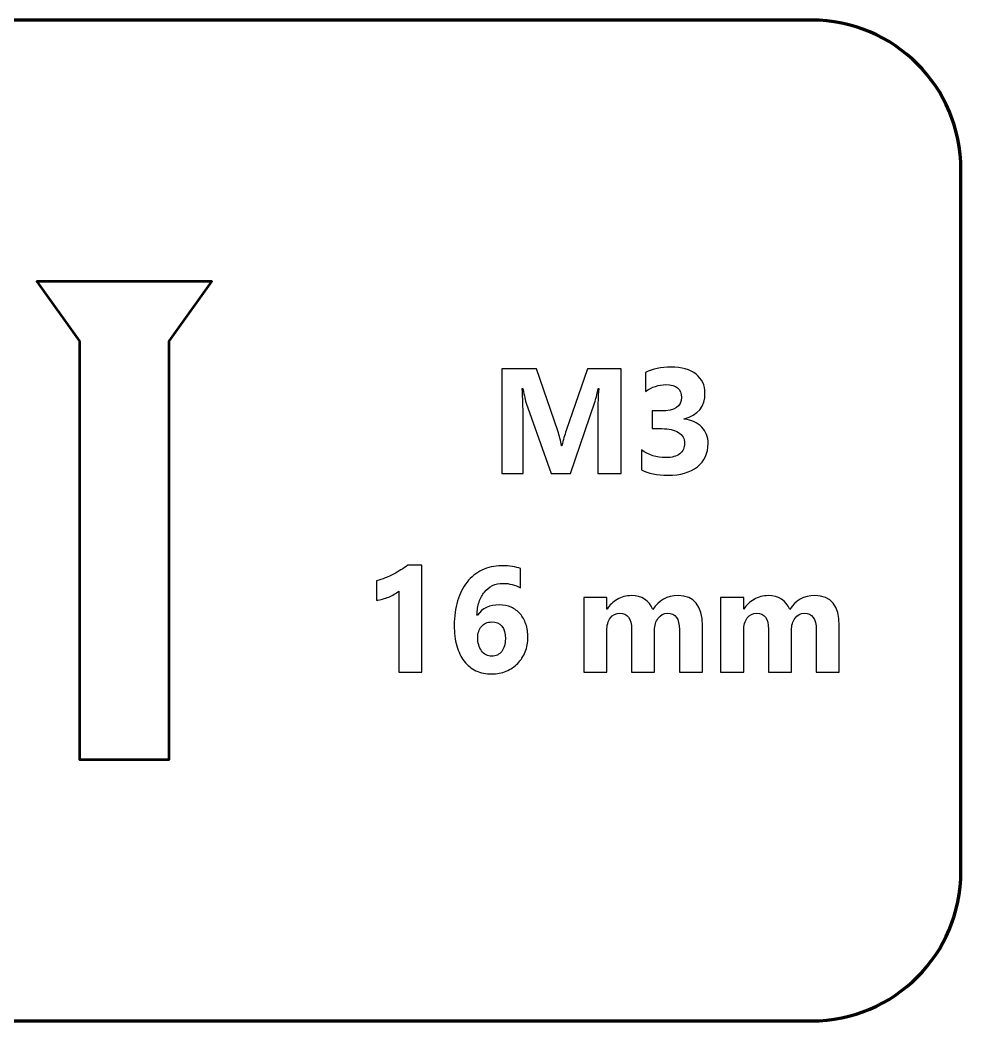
# Model space of a CAD drawing. Header units: centimetres. Extents: x -8 to 8, y -13.2 to 10.
# Drawn here: x 2.651 to 5.8, y -3.55 to -0.2 of the extents above; entities that cross this region are included whole.
import ezdxf

# ---------------------------------------------------------------- set-up
doc = ezdxf.new("R2010")
doc.units = ezdxf.units.CM
doc.header["$MEASUREMENT"] = 0
doc.layers.add('Layer 1', color=7, linetype='Continuous')

msp = doc.modelspace()

# ---------------------------------------------------------------- linework, layer by layer
at = {"layer": 'Layer 1', "lineweight": 100}
msp.add_open_spline([(0.2, -3.05), (0.2, -3.05), (0.2, -0.7), (0.2, -0.7), (0.2, -0.7), (0.2, -0.42386), (0.42386, -0.2), (0.7, -0.2), (0.7, -0.2), (0.7, -0.2), (5.3, -0.2), (5.3, -0.2), (5.3, -0.2), (5.57614, -0.2), (5.8, -0.42386), (5.8, -0.7), (5.8, -0.7), (5.8, -0.7), (5.8, -3.05), (5.8, -3.05), (5.8, -3.05), (5.8, -3.32614), (5.57614, -3.55), (5.3, -3.55), (5.3, -3.55), (5.3, -3.55), (0.7, -3.55), (0.7, -3.55), (0.7, -3.55), (0.42386, -3.55), (0.2, -3.32614), (0.2, -3.05)], degree=3, knots=[0, 0, 0, 0, 0.1111111, 0.1111111, 0.1111111, 0.1111111, 0.2222222, 0.2222222, 0.2222222, 0.2222222, 0.3333333, 0.3333333, 0.3333333, 0.3333333, 0.4444444, 0.4444444, 0.4444444, 0.4444444, 0.5555556, 0.5555556, 0.5555556, 0.5555556, 0.6666667, 0.6666667, 0.6666667, 0.6666667, 0.7777778, 0.7777778, 0.7777778, 0.7777778, 1, 1, 1, 1], dxfattribs=at)
at = {"layer": 'Layer 1', "lineweight": 53}
msp.add_open_spline([(2.85, -1.075), (2.85, -1.075), (3.15, -1.075), (3.15, -1.075), (3.15, -1.075), (3.15, -1.075), (3.293, -1.075), (3.293, -1.075), (3.293, -1.075), (3.293, -1.075), (3.15, -1.275), (3.15, -1.275), (3.15, -1.275), (3.15, -1.275), (3.15, -2.675), (3.15, -2.675), (3.15, -2.675), (3.15, -2.675), (2.85, -2.675), (2.85, -2.675), (2.85, -2.675), (2.85, -2.675), (2.85, -1.275), (2.85, -1.275), (2.85, -1.275), (2.85, -1.275), (2.707, -1.075), (2.707, -1.075), (2.707, -1.075), (2.707, -1.075), (2.85, -1.075), (2.85, -1.075)], degree=3, knots=[0, 0, 0, 0, 0.1111111, 0.1111111, 0.1111111, 0.1111111, 0.2222222, 0.2222222, 0.2222222, 0.2222222, 0.3333333, 0.3333333, 0.3333333, 0.3333333, 0.4444444, 0.4444444, 0.4444444, 0.4444444, 0.5555556, 0.5555556, 0.5555556, 0.5555556, 0.6666667, 0.6666667, 0.6666667, 0.6666667, 0.7777778, 0.7777778, 0.7777778, 0.7777778, 1, 1, 1, 1], dxfattribs=at)
at = {"layer": 'Layer 1'}
for points, knots in [([(4.66259, -1.71742), (4.66259, -1.71742), (4.58467, -1.71742), (4.58467, -1.71742), (4.58467, -1.71742), (4.58467, -1.71742), (4.58467, -1.50792), (4.58467, -1.50792), (4.58467, -1.50792), (4.58467, -1.48534), (4.58567, -1.46034), (4.58759, -1.433), (4.58759, -1.433), (4.58759, -1.433), (4.58567, -1.433), (4.58567, -1.433), (4.58567, -1.433), (4.58159, -1.4545), (4.57792, -1.46992), (4.57467, -1.47942), (4.57467, -1.47942), (4.57467, -1.47942), (4.49267, -1.71742), (4.49267, -1.71742), (4.49267, -1.71742), (4.49267, -1.71742), (4.42817, -1.71742), (4.42817, -1.71742), (4.42817, -1.71742), (4.42817, -1.71742), (4.34467, -1.48184), (4.34467, -1.48184), (4.34467, -1.48184), (4.34242, -1.4755), (4.33876, -1.45917), (4.33367, -1.433), (4.33367, -1.433), (4.33367, -1.433), (4.33151, -1.433), (4.33151, -1.433), (4.33151, -1.433), (4.33359, -1.4675), (4.33467, -1.49775), (4.33467, -1.52384), (4.33467, -1.52384), (4.33467, -1.52384), (4.33467, -1.71742), (4.33467, -1.71742), (4.33467, -1.71742), (4.33467, -1.71742), (4.26359, -1.71742), (4.26359, -1.71742), (4.26359, -1.71742), (4.26359, -1.71742), (4.26359, -1.36734), (4.26359, -1.36734), (4.26359, -1.36734), (4.26359, -1.36734), (4.37909, -1.36734), (4.37909, -1.36734), (4.37909, -1.36734), (4.37909, -1.36734), (4.45067, -1.57484), (4.45067, -1.57484), (4.45067, -1.57484), (4.45634, -1.59142), (4.46051, -1.60809), (4.46309, -1.62492), (4.46309, -1.62492), (4.46309, -1.62492), (4.46459, -1.62492), (4.46459, -1.62492), (4.46459, -1.62492), (4.46892, -1.6055), (4.47359, -1.58867), (4.47851, -1.57434), (4.47851, -1.57434), (4.47851, -1.57434), (4.55001, -1.36734), (4.55001, -1.36734), (4.55001, -1.36734), (4.55001, -1.36734), (4.66259, -1.36734), (4.66259, -1.36734), (4.66259, -1.36734), (4.66259, -1.36734), (4.66259, -1.71742), (4.66259, -1.71742)], [0, 0, 0, 0, 0.0434783, 0.0434783, 0.0434783, 0.0434783, 0.0869565, 0.0869565, 0.0869565, 0.0869565, 0.1304348, 0.1304348, 0.1304348, 0.1304348, 0.173913, 0.173913, 0.173913, 0.173913, 0.2173913, 0.2173913, 0.2173913, 0.2173913, 0.2608696, 0.2608696, 0.2608696, 0.2608696, 0.3043478, 0.3043478, 0.3043478, 0.3043478, 0.3478261, 0.3478261, 0.3478261, 0.3478261, 0.3913043, 0.3913043, 0.3913043, 0.3913043, 0.4347826, 0.4347826, 0.4347826, 0.4347826, 0.4782609, 0.4782609, 0.4782609, 0.4782609, 0.5217391, 0.5217391, 0.5217391, 0.5217391, 0.5652174, 0.5652174, 0.5652174, 0.5652174, 0.6086957, 0.6086957, 0.6086957, 0.6086957, 0.6521739, 0.6521739, 0.6521739, 0.6521739, 0.6956522, 0.6956522, 0.6956522, 0.6956522, 0.7391304, 0.7391304, 0.7391304, 0.7391304, 0.7826087, 0.7826087, 0.7826087, 0.7826087, 0.826087, 0.826087, 0.826087, 0.826087, 0.8695652, 0.8695652, 0.8695652, 0.8695652, 0.9130435, 0.9130435, 0.9130435, 0.9130435, 1, 1, 1, 1]), ([(4.73067, -1.70592), (4.73067, -1.70592), (4.73067, -1.63884), (4.73067, -1.63884), (4.73067, -1.63884), (4.75409, -1.65592), (4.78142, -1.66442), (4.81267, -1.66442), (4.81267, -1.66442), (4.83242, -1.66442), (4.84776, -1.66017), (4.85867, -1.65175), (4.85867, -1.65175), (4.86967, -1.64325), (4.87517, -1.6315), (4.87517, -1.61634), (4.87517, -1.61634), (4.87517, -1.60075), (4.86842, -1.58867), (4.85484, -1.58017), (4.85484, -1.58017), (4.84117, -1.57175), (4.82251, -1.5675), (4.79876, -1.5675), (4.79876, -1.5675), (4.79876, -1.5675), (4.76634, -1.5675), (4.76634, -1.5675), (4.76634, -1.5675), (4.76634, -1.5675), (4.76634, -1.50842), (4.76634, -1.50842), (4.76634, -1.50842), (4.76634, -1.50842), (4.79634, -1.50842), (4.79634, -1.50842), (4.79634, -1.50842), (4.84192, -1.50842), (4.86467, -1.49334), (4.86467, -1.463), (4.86467, -1.463), (4.86467, -1.4345), (4.84717, -1.42034), (4.81217, -1.42034), (4.81217, -1.42034), (4.78876, -1.42034), (4.76601, -1.42784), (4.74384, -1.443), (4.74384, -1.443), (4.74384, -1.443), (4.74384, -1.38), (4.74384, -1.38), (4.74384, -1.38), (4.76842, -1.36767), (4.79709, -1.36142), (4.82976, -1.36142), (4.82976, -1.36142), (4.86559, -1.36142), (4.89342, -1.3695), (4.91342, -1.38567), (4.91342, -1.38567), (4.93334, -1.40175), (4.94334, -1.42267), (4.94334, -1.44834), (4.94334, -1.44834), (4.94334, -1.49409), (4.92009, -1.52275), (4.87376, -1.53434), (4.87376, -1.53434), (4.87376, -1.53434), (4.87376, -1.5355), (4.87376, -1.5355), (4.87376, -1.5355), (4.89842, -1.53859), (4.91801, -1.54759), (4.93234, -1.5625), (4.93234, -1.5625), (4.94667, -1.57742), (4.95384, -1.59567), (4.95384, -1.61734), (4.95384, -1.61734), (4.95384, -1.65), (4.94184, -1.67592), (4.91792, -1.69492), (4.91792, -1.69492), (4.89401, -1.714), (4.86092, -1.7235), (4.81876, -1.7235), (4.81876, -1.7235), (4.78267, -1.7235), (4.75326, -1.71767), (4.73067, -1.70592)], [0, 0, 0, 0, 0.0416667, 0.0416667, 0.0416667, 0.0416667, 0.0833333, 0.0833333, 0.0833333, 0.0833333, 0.125, 0.125, 0.125, 0.125, 0.1666667, 0.1666667, 0.1666667, 0.1666667, 0.2083333, 0.2083333, 0.2083333, 0.2083333, 0.25, 0.25, 0.25, 0.25, 0.2916667, 0.2916667, 0.2916667, 0.2916667, 0.3333333, 0.3333333, 0.3333333, 0.3333333, 0.375, 0.375, 0.375, 0.375, 0.4166667, 0.4166667, 0.4166667, 0.4166667, 0.4583333, 0.4583333, 0.4583333, 0.4583333, 0.5, 0.5, 0.5, 0.5, 0.5416667, 0.5416667, 0.5416667, 0.5416667, 0.5833333, 0.5833333, 0.5833333, 0.5833333, 0.625, 0.625, 0.625, 0.625, 0.6666667, 0.6666667, 0.6666667, 0.6666667, 0.7083333, 0.7083333, 0.7083333, 0.7083333, 0.75, 0.75, 0.75, 0.75, 0.7916667, 0.7916667, 0.7916667, 0.7916667, 0.8333333, 0.8333333, 0.8333333, 0.8333333, 0.875, 0.875, 0.875, 0.875, 0.9166667, 0.9166667, 0.9166667, 0.9166667, 1, 1, 1, 1]), ([(3.99526, -2.02458), (3.99526, -2.02458), (3.99526, -2.3825), (3.99526, -2.3825), (3.99526, -2.3825), (3.99526, -2.3825), (3.91834, -2.3825), (3.91834, -2.3825), (3.91834, -2.3825), (3.91834, -2.3825), (3.91834, -2.1115), (3.91834, -2.1115), (3.91834, -2.1115), (3.91409, -2.11525), (3.90909, -2.11875), (3.90326, -2.12208), (3.90326, -2.12208), (3.89751, -2.12542), (3.89134, -2.1285), (3.88484, -2.13117), (3.88484, -2.13117), (3.87834, -2.13383), (3.87159, -2.13608), (3.86459, -2.138), (3.86459, -2.138), (3.85759, -2.13983), (3.85067, -2.14117), (3.84384, -2.142), (3.84384, -2.142), (3.84384, -2.142), (3.84384, -2.07708), (3.84384, -2.07708), (3.84384, -2.07708), (3.86384, -2.07125), (3.88276, -2.06375), (3.90051, -2.05458), (3.90051, -2.05458), (3.91826, -2.0455), (3.93426, -2.0355), (3.94859, -2.02458), (3.94859, -2.02458), (3.94859, -2.02458), (3.99526, -2.02458), (3.99526, -2.02458)], [0, 0, 0, 0, 0.0833333, 0.0833333, 0.0833333, 0.0833333, 0.1666667, 0.1666667, 0.1666667, 0.1666667, 0.25, 0.25, 0.25, 0.25, 0.3333333, 0.3333333, 0.3333333, 0.3333333, 0.4166667, 0.4166667, 0.4166667, 0.4166667, 0.5, 0.5, 0.5, 0.5, 0.5833333, 0.5833333, 0.5833333, 0.5833333, 0.6666667, 0.6666667, 0.6666667, 0.6666667, 0.75, 0.75, 0.75, 0.75, 0.8333333, 0.8333333, 0.8333333, 0.8333333, 1, 1, 1, 1]), ([(4.35067, -2.26608), (4.35067, -2.28333), (4.34767, -2.29942), (4.34167, -2.31442), (4.34167, -2.31442), (4.33559, -2.32933), (4.32725, -2.34233), (4.3165, -2.35333), (4.3165, -2.35333), (4.30575, -2.36433), (4.293, -2.37292), (4.27817, -2.37917), (4.27817, -2.37917), (4.26334, -2.3855), (4.24717, -2.38858), (4.22959, -2.38858), (4.22959, -2.38858), (4.20992, -2.38858), (4.19225, -2.38492), (4.17675, -2.37758), (4.17675, -2.37758), (4.16117, -2.37033), (4.148, -2.35967), (4.13725, -2.34575), (4.13725, -2.34575), (4.12659, -2.33183), (4.11834, -2.31475), (4.11267, -2.29458), (4.11267, -2.29458), (4.10692, -2.27442), (4.10409, -2.25158), (4.10409, -2.226), (4.10409, -2.226), (4.10409, -2.19592), (4.10775, -2.16858), (4.11517, -2.14408), (4.11517, -2.14408), (4.12259, -2.11958), (4.13317, -2.09867), (4.14692, -2.08125), (4.14692, -2.08125), (4.16067, -2.06383), (4.17734, -2.05033), (4.19684, -2.04083), (4.19684, -2.04083), (4.21642, -2.03133), (4.23834, -2.0265), (4.26275, -2.0265), (4.26275, -2.0265), (4.28984, -2.0265), (4.31075, -2.02975), (4.32575, -2.03608), (4.32575, -2.03608), (4.32575, -2.03608), (4.32575, -2.1005), (4.32575, -2.1005), (4.32575, -2.1005), (4.308, -2.09042), (4.28867, -2.08542), (4.26767, -2.08542), (4.26767, -2.08542), (4.25467, -2.08542), (4.24284, -2.08792), (4.23225, -2.09292), (4.23225, -2.09292), (4.22167, -2.098), (4.21259, -2.10517), (4.205, -2.11442), (4.205, -2.11442), (4.1975, -2.12375), (4.1915, -2.13492), (4.18725, -2.148), (4.18725, -2.148), (4.18292, -2.16108), (4.18059, -2.17575), (4.18025, -2.19183), (4.18025, -2.19183), (4.18025, -2.19183), (4.18175, -2.19183), (4.18175, -2.19183), (4.18175, -2.19183), (4.19834, -2.16883), (4.22284, -2.15742), (4.25517, -2.15742), (4.25517, -2.15742), (4.26967, -2.15742), (4.28284, -2.16), (4.2945, -2.16525), (4.2945, -2.16525), (4.30625, -2.17042), (4.31625, -2.17775), (4.32459, -2.18733), (4.32459, -2.18733), (4.33284, -2.19683), (4.33925, -2.20825), (4.34384, -2.22158), (4.34384, -2.22158), (4.34842, -2.235), (4.35067, -2.24975), (4.35067, -2.26608)], [0, 0, 0, 0, 0.0384615, 0.0384615, 0.0384615, 0.0384615, 0.0769231, 0.0769231, 0.0769231, 0.0769231, 0.1153846, 0.1153846, 0.1153846, 0.1153846, 0.1538462, 0.1538462, 0.1538462, 0.1538462, 0.1923077, 0.1923077, 0.1923077, 0.1923077, 0.2307692, 0.2307692, 0.2307692, 0.2307692, 0.2692308, 0.2692308, 0.2692308, 0.2692308, 0.3076923, 0.3076923, 0.3076923, 0.3076923, 0.3461538, 0.3461538, 0.3461538, 0.3461538, 0.3846154, 0.3846154, 0.3846154, 0.3846154, 0.4230769, 0.4230769, 0.4230769, 0.4230769, 0.4615385, 0.4615385, 0.4615385, 0.4615385, 0.5, 0.5, 0.5, 0.5, 0.5384615, 0.5384615, 0.5384615, 0.5384615, 0.5769231, 0.5769231, 0.5769231, 0.5769231, 0.6153846, 0.6153846, 0.6153846, 0.6153846, 0.6538462, 0.6538462, 0.6538462, 0.6538462, 0.6923077, 0.6923077, 0.6923077, 0.6923077, 0.7307692, 0.7307692, 0.7307692, 0.7307692, 0.7692308, 0.7692308, 0.7692308, 0.7692308, 0.8076923, 0.8076923, 0.8076923, 0.8076923, 0.8461538, 0.8461538, 0.8461538, 0.8461538, 0.8846154, 0.8846154, 0.8846154, 0.8846154, 0.9230769, 0.9230769, 0.9230769, 0.9230769, 1, 1, 1, 1]), ([(4.93459, -2.3825), (4.93459, -2.3825), (4.85767, -2.3825), (4.85767, -2.3825), (4.85767, -2.3825), (4.85767, -2.3825), (4.85767, -2.23992), (4.85767, -2.23992), (4.85767, -2.23992), (4.85767, -2.20358), (4.84434, -2.1855), (4.81767, -2.1855), (4.81767, -2.1855), (4.805, -2.1855), (4.79467, -2.19092), (4.78667, -2.20183), (4.78667, -2.20183), (4.77867, -2.21275), (4.77467, -2.22633), (4.77467, -2.24258), (4.77467, -2.24258), (4.77467, -2.24258), (4.77467, -2.3825), (4.77467, -2.3825), (4.77467, -2.3825), (4.77467, -2.3825), (4.69759, -2.3825), (4.69759, -2.3825), (4.69759, -2.3825), (4.69759, -2.3825), (4.69759, -2.23842), (4.69759, -2.23842), (4.69759, -2.23842), (4.69759, -2.20317), (4.68442, -2.1855), (4.65825, -2.1855), (4.65825, -2.1855), (4.64509, -2.1855), (4.6345, -2.19067), (4.62667, -2.20108), (4.62667, -2.20108), (4.61875, -2.2115), (4.61475, -2.22567), (4.61475, -2.24358), (4.61475, -2.24358), (4.61475, -2.24358), (4.61475, -2.3825), (4.61475, -2.3825), (4.61475, -2.3825), (4.61475, -2.3825), (4.53767, -2.3825), (4.53767, -2.3825), (4.53767, -2.3825), (4.53767, -2.3825), (4.53767, -2.1325), (4.53767, -2.1325), (4.53767, -2.1325), (4.53767, -2.1325), (4.61475, -2.1325), (4.61475, -2.1325), (4.61475, -2.1325), (4.61475, -2.1325), (4.61475, -2.17158), (4.61475, -2.17158), (4.61475, -2.17158), (4.61475, -2.17158), (4.61575, -2.17158), (4.61575, -2.17158), (4.61575, -2.17158), (4.62375, -2.15825), (4.63492, -2.14733), (4.64934, -2.139), (4.64934, -2.139), (4.66375, -2.13058), (4.6795, -2.12642), (4.69659, -2.12642), (4.69659, -2.12642), (4.73192, -2.12642), (4.75609, -2.14192), (4.76909, -2.173), (4.76909, -2.173), (4.78817, -2.14192), (4.81609, -2.12642), (4.85309, -2.12642), (4.85309, -2.12642), (4.90742, -2.12642), (4.93459, -2.15992), (4.93459, -2.227), (4.93459, -2.227), (4.93459, -2.227), (4.93459, -2.3825), (4.93459, -2.3825)], [0, 0, 0, 0, 0.0416667, 0.0416667, 0.0416667, 0.0416667, 0.0833333, 0.0833333, 0.0833333, 0.0833333, 0.125, 0.125, 0.125, 0.125, 0.1666667, 0.1666667, 0.1666667, 0.1666667, 0.2083333, 0.2083333, 0.2083333, 0.2083333, 0.25, 0.25, 0.25, 0.25, 0.2916667, 0.2916667, 0.2916667, 0.2916667, 0.3333333, 0.3333333, 0.3333333, 0.3333333, 0.375, 0.375, 0.375, 0.375, 0.4166667, 0.4166667, 0.4166667, 0.4166667, 0.4583333, 0.4583333, 0.4583333, 0.4583333, 0.5, 0.5, 0.5, 0.5, 0.5416667, 0.5416667, 0.5416667, 0.5416667, 0.5833333, 0.5833333, 0.5833333, 0.5833333, 0.625, 0.625, 0.625, 0.625, 0.6666667, 0.6666667, 0.6666667, 0.6666667, 0.7083333, 0.7083333, 0.7083333, 0.7083333, 0.75, 0.75, 0.75, 0.75, 0.7916667, 0.7916667, 0.7916667, 0.7916667, 0.8333333, 0.8333333, 0.8333333, 0.8333333, 0.875, 0.875, 0.875, 0.875, 0.9166667, 0.9166667, 0.9166667, 0.9166667, 1, 1, 1, 1]), ([(5.39259, -2.3825), (5.39259, -2.3825), (5.31567, -2.3825), (5.31567, -2.3825), (5.31567, -2.3825), (5.31567, -2.3825), (5.31567, -2.23992), (5.31567, -2.23992), (5.31567, -2.23992), (5.31567, -2.20358), (5.30234, -2.1855), (5.27567, -2.1855), (5.27567, -2.1855), (5.263, -2.1855), (5.25267, -2.19092), (5.24467, -2.20183), (5.24467, -2.20183), (5.23667, -2.21275), (5.23267, -2.22633), (5.23267, -2.24258), (5.23267, -2.24258), (5.23267, -2.24258), (5.23267, -2.3825), (5.23267, -2.3825), (5.23267, -2.3825), (5.23267, -2.3825), (5.15559, -2.3825), (5.15559, -2.3825), (5.15559, -2.3825), (5.15559, -2.3825), (5.15559, -2.23842), (5.15559, -2.23842), (5.15559, -2.23842), (5.15559, -2.20317), (5.14242, -2.1855), (5.11625, -2.1855), (5.11625, -2.1855), (5.10309, -2.1855), (5.0925, -2.19067), (5.08467, -2.20108), (5.08467, -2.20108), (5.07675, -2.2115), (5.07275, -2.22567), (5.07275, -2.24358), (5.07275, -2.24358), (5.07275, -2.24358), (5.07275, -2.3825), (5.07275, -2.3825), (5.07275, -2.3825), (5.07275, -2.3825), (4.99567, -2.3825), (4.99567, -2.3825), (4.99567, -2.3825), (4.99567, -2.3825), (4.99567, -2.1325), (4.99567, -2.1325), (4.99567, -2.1325), (4.99567, -2.1325), (5.07275, -2.1325), (5.07275, -2.1325), (5.07275, -2.1325), (5.07275, -2.1325), (5.07275, -2.17158), (5.07275, -2.17158), (5.07275, -2.17158), (5.07275, -2.17158), (5.07375, -2.17158), (5.07375, -2.17158), (5.07375, -2.17158), (5.08175, -2.15825), (5.09292, -2.14733), (5.10734, -2.139), (5.10734, -2.139), (5.12175, -2.13058), (5.1375, -2.12642), (5.15459, -2.12642), (5.15459, -2.12642), (5.18992, -2.12642), (5.21409, -2.14192), (5.22709, -2.173), (5.22709, -2.173), (5.24617, -2.14192), (5.27409, -2.12642), (5.31109, -2.12642), (5.31109, -2.12642), (5.36542, -2.12642), (5.39259, -2.15992), (5.39259, -2.227), (5.39259, -2.227), (5.39259, -2.227), (5.39259, -2.3825), (5.39259, -2.3825)], [0, 0, 0, 0, 0.0416667, 0.0416667, 0.0416667, 0.0416667, 0.0833333, 0.0833333, 0.0833333, 0.0833333, 0.125, 0.125, 0.125, 0.125, 0.1666667, 0.1666667, 0.1666667, 0.1666667, 0.2083333, 0.2083333, 0.2083333, 0.2083333, 0.25, 0.25, 0.25, 0.25, 0.2916667, 0.2916667, 0.2916667, 0.2916667, 0.3333333, 0.3333333, 0.3333333, 0.3333333, 0.375, 0.375, 0.375, 0.375, 0.4166667, 0.4166667, 0.4166667, 0.4166667, 0.4583333, 0.4583333, 0.4583333, 0.4583333, 0.5, 0.5, 0.5, 0.5, 0.5416667, 0.5416667, 0.5416667, 0.5416667, 0.5833333, 0.5833333, 0.5833333, 0.5833333, 0.625, 0.625, 0.625, 0.625, 0.6666667, 0.6666667, 0.6666667, 0.6666667, 0.7083333, 0.7083333, 0.7083333, 0.7083333, 0.75, 0.75, 0.75, 0.75, 0.7916667, 0.7916667, 0.7916667, 0.7916667, 0.8333333, 0.8333333, 0.8333333, 0.8333333, 0.875, 0.875, 0.875, 0.875, 0.9166667, 0.9166667, 0.9166667, 0.9166667, 1, 1, 1, 1]), ([(4.27525, -2.27092), (4.27525, -2.23333), (4.25984, -2.2145), (4.22909, -2.2145), (4.22909, -2.2145), (4.22209, -2.2145), (4.21575, -2.21583), (4.21, -2.21842), (4.21, -2.21842), (4.20434, -2.221), (4.1995, -2.22467), (4.19542, -2.22942), (4.19542, -2.22942), (4.19134, -2.23417), (4.18817, -2.23975), (4.186, -2.24617), (4.186, -2.24617), (4.18384, -2.25258), (4.18267, -2.25967), (4.18267, -2.2675), (4.18267, -2.2675), (4.18267, -2.27617), (4.18384, -2.28417), (4.18609, -2.29167), (4.18609, -2.29167), (4.18842, -2.29917), (4.19159, -2.30575), (4.19575, -2.31133), (4.19575, -2.31133), (4.19992, -2.31692), (4.20484, -2.32142), (4.2105, -2.32467), (4.2105, -2.32467), (4.21625, -2.32792), (4.22259, -2.3295), (4.22959, -2.3295), (4.22959, -2.3295), (4.23659, -2.3295), (4.24284, -2.32808), (4.2485, -2.32525), (4.2485, -2.32525), (4.25409, -2.32242), (4.25892, -2.31842), (4.26292, -2.31325), (4.26292, -2.31325), (4.26692, -2.30817), (4.26992, -2.302), (4.27209, -2.29475), (4.27209, -2.29475), (4.27417, -2.2875), (4.27525, -2.27958), (4.27525, -2.27092)], [0, 0, 0, 0, 0.0714286, 0.0714286, 0.0714286, 0.0714286, 0.1428571, 0.1428571, 0.1428571, 0.1428571, 0.2142857, 0.2142857, 0.2142857, 0.2142857, 0.2857143, 0.2857143, 0.2857143, 0.2857143, 0.3571429, 0.3571429, 0.3571429, 0.3571429, 0.4285714, 0.4285714, 0.4285714, 0.4285714, 0.5, 0.5, 0.5, 0.5, 0.5714286, 0.5714286, 0.5714286, 0.5714286, 0.6428571, 0.6428571, 0.6428571, 0.6428571, 0.7142857, 0.7142857, 0.7142857, 0.7142857, 0.7857143, 0.7857143, 0.7857143, 0.7857143, 0.8571429, 0.8571429, 0.8571429, 0.8571429, 1, 1, 1, 1])]:
    msp.add_open_spline(points, degree=3, knots=knots, dxfattribs=at)

doc.saveas('drawing.dxf')
